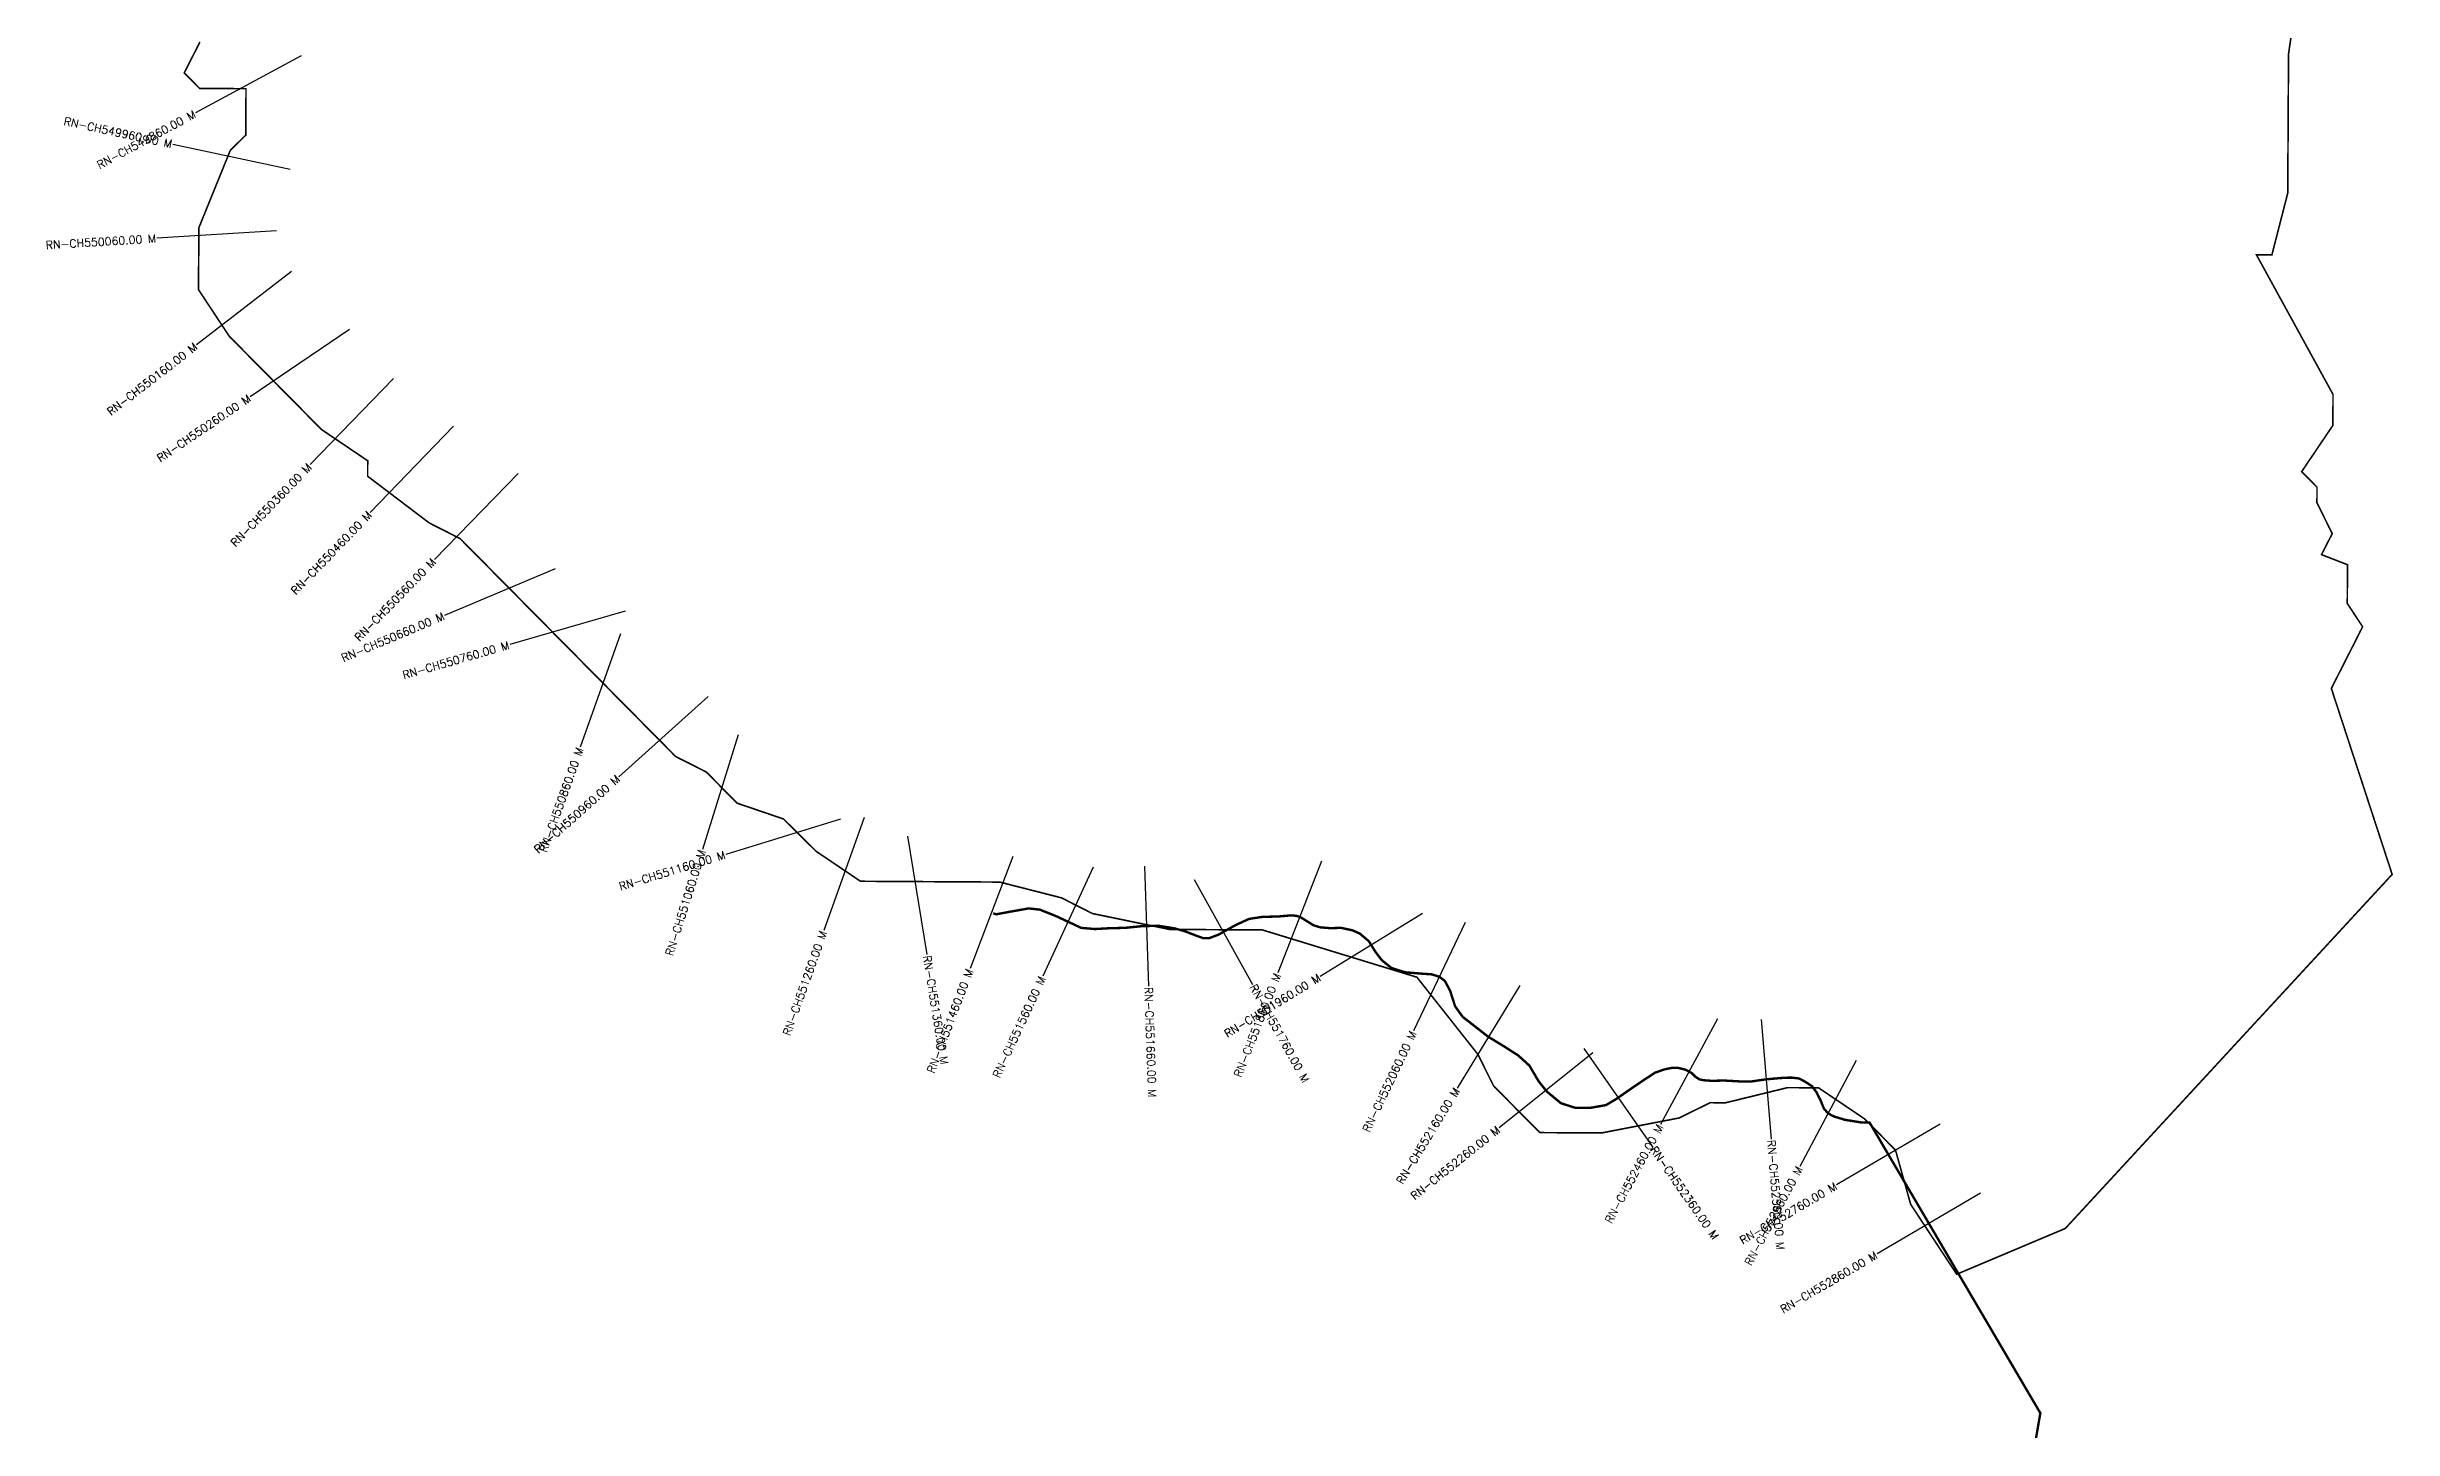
# Model space of a CAD drawing. Header units: metres. Extents: x 317826 to 321990, y 1856855 to 1863663.
# Drawn here: x 318184 to 321116, y 1858582 to 1860309 of the extents above; entities that cross this region are included whole.
import ezdxf
from ezdxf.enums import TextEntityAlignment as Align

# ---------------------------------------------------------------- set-up
doc = ezdxf.new("R2010")
doc.units = ezdxf.units.M
for name, color, linetype in [('CS', 134, 'Continuous'), ('CSMark', 6, 'Continuous'), ('NATURALLY PROTECTED', 3, 'Continuous')]:
    doc.layers.add(name, color=color, linetype=linetype)
doc.styles.get("Standard").update_dxf_attribs({"font": 'simplex.shx'})

msp = doc.modelspace()

# ---------------------------------------------------------------- linework, layer by layer
at = {"color": 6, "const_width": 2, "flags": 128}
msp.add_lwpolyline([(321005.5, 1860435.8), (320985.4, 1860300.5), (320984.4, 1860126.5), (320964.6, 1860049.3), (320945.3, 1860049.4), (321041, 1859874.9), (321040.8, 1859836.2), (321001.8, 1859778.4), (321021, 1859759), (321020.9, 1859739.7), (321040, 1859700.9), (321026.6, 1859674.7), (321059.1, 1859662.1), (321058.8, 1859613.7), (321078, 1859584.6), (321038.9, 1859507.5), (321114.9, 1859275.1), (320706.4, 1858832.6), (320570.7, 1858775.4), (320513.2, 1858862.7), (320494.2, 1858930.5), (320455.8, 1858969.4), (320398, 1859008.4), (320359.3, 1859008.6), (320281.9, 1858989.7), (320262.6, 1858989.8), (320223.8, 1858970.7), (320127, 1858952), (320049.7, 1858952.4), (319992, 1859010.7), (319972.3, 1859050.2), (319896.1, 1859146.6), (319703, 1859205.7), (319587, 1859206.3), (319490.5, 1859226.2), (319451.9, 1859245.8), (319374.7, 1859265.5), (319200.7, 1859266.5), (319145.4, 1859303.9), (319104.4, 1859344.4), (319046.5, 1859364.1), (319008.1, 1859403), (318969.6, 1859422.5), (318700.4, 1859694.7), (318661.8, 1859714.3), (318584.8, 1859772.7), (318584.9, 1859792), (318527.1, 1859831.1), (318411.8, 1859947.7), (318373.4, 1860005.9), (318373.9, 1860083.3), (318413.1, 1860179.8), (318432.5, 1860199), (318432.8, 1860257), (318374.8, 1860257.3), (318355.6, 1860276.8), (318375.2, 1860315.3)], dxfattribs=at)
at = {"layer": 'CS'}
for p, q in [((318501.7, 1860298.1), (318369.8, 1860226.7)), ((318488, 1860155.9), (318341.4, 1860187.4)), ((318471, 1860079.3), (318321.3, 1860070)), ((318489.5, 1860028.7), (318370.9, 1859936.9)), ((318562.2, 1859956.2), (318438, 1859872)), ((318617.3, 1859894.9), (318512.9, 1859787.2)), ((318692.3, 1859835.3), (318588.1, 1859727.4)), ((318772.8, 1859776), (318668.2, 1859668.5)), ((318819.1, 1859656.9), (318680.8, 1859598.7)), ((318906.5, 1859603.9), (318762.4, 1859562.3)), ((318900.9, 1859575.6), (318850.5, 1859434.3)), ((319010.4, 1859497.3), (318898.7, 1859397.2)), ((319048, 1859449.5), (319003.1, 1859306.4)), ((319175.7, 1859344), (319032.3, 1859300.1)), ((319205.3, 1859346.4), (319154.9, 1859205.1)), ((319259.6, 1859322.9), (319283.6, 1859174.8)), ((319391, 1859297.5), (319337.6, 1859157.4)), ((319491.6, 1859284), (319428.5, 1859147.9)), ((319555.6, 1859285.5), (319560.7, 1859135.5)), ((319776.9, 1859291.7), (319722.3, 1859151.9)), ((319617.7, 1859268.7), (319690.5, 1859137.6)), ((319902.9, 1859226.1), (319775.1, 1859147.6)), ((319956.4, 1859215), (319892, 1859079.5)), ((320024.6, 1859136.1), (319946.5, 1859008)), ((320271.8, 1859094.7), (320200.7, 1858962.6)), ((320326.2, 1859093.7), (320338.8, 1858944.3)), ((320115.9, 1859052), (319998.8, 1858958.3)), ((320104.7, 1859057.5), (320190.5, 1858934.5)), ((320445.1, 1859042.7), (320374.8, 1858910.2)), ((320549.9, 1858963.1), (320420.6, 1858887.1)), ((320600.6, 1858876.8), (320471.3, 1858800.8))]:
    msp.add_line(p, q, dxfattribs=at)
at = {"layer": 'NATURALLY PROTECTED', "const_width": 3, "flags": 128}
msp.add_lwpolyline([(319366.5, 1859226.6), (319370.1, 1859225.2), (319384.7, 1859227.9), (319410.9, 1859232.6), (319425.1, 1859231), (319445, 1859223), (319476.5, 1859208.3), (319493.5, 1859206.8), (319511.8, 1859207.8), (319531.3, 1859208.3), (319551.3, 1859210.3), (319572.7, 1859211), (319593.5, 1859207.6), (319606.4, 1859203.9), (319621.5, 1859198.1), (319629.1, 1859195.4), (319636.6, 1859195.4), (319648.1, 1859199.8), (319670, 1859212), (319686.4, 1859219.5), (319703, 1859222), (319723, 1859222.5), (319733, 1859223.4), (319739.1, 1859223.9), (319745.8, 1859223.3), (319751.1, 1859221.3), (319760.8, 1859215.3), (319766.7, 1859211.6), (319775.4, 1859208.9), (319788, 1859207.9), (319801.2, 1859208.3), (319815.3, 1859205.3), (319824.7, 1859201.2), (319836.1, 1859191.5), (319844.1, 1859178.6), (319852.2, 1859167.9), (319864.2, 1859158.2), (319881.3, 1859152.8), (319901.4, 1859151.1), (319914.5, 1859150.2), (319924.2, 1859147.2), (319931, 1859142), (319937.6, 1859129.7), (319943.8, 1859110.4), (319953.3, 1859097.1), (319985.1, 1859072.3), (320003.3, 1859061.2), (320022.6, 1859048.9), (320036.7, 1859036.1), (320048.4, 1859016.3), (320058.3, 1859003.9), (320076.1, 1858989.1), (320094.4, 1858983.3), (320112.6, 1858983.3), (320132.4, 1858986.8), (320145.4, 1858994.5), (320163, 1859006.8), (320180.7, 1859018.8), (320193.7, 1859027.3), (320205.1, 1859031.3), (320214.2, 1859033.2), (320222.9, 1859033.2), (320231.8, 1859031), (320239.7, 1859026.7), (320244.2, 1859022.2), (320249.2, 1859018.9), (320254.8, 1859017.8), (320264.7, 1859017.1), (320279.7, 1859017.5), (320301.3, 1859016.3), (320314.9, 1859016.4), (320331.5, 1859018.9), (320350.7, 1859020.6), (320357.4, 1859021), (320364.6, 1859021.1), (320373.4, 1859020.1), (320380.8, 1859016.3), (320389.8, 1859010.5), (320395.4, 1859003), (320400.5, 1858992.9), (320404.7, 1858982.5), (320409.9, 1858976.5), (320416.7, 1858972.8), (320430.9, 1858968.4), (320451.6, 1858965.1), (320461.8, 1858965), (320675.2, 1858601.9), (320663, 1858530.7)], dxfattribs=at)

# ---------------------------------------------------------------- texts
at = {"layer": 'CSMark'}
for s, rotation, p in [('RN-CH549960.00 M', 347.854, (318340.4, 1860187.7)), ('RN-CH549860.00 M', 28.4193, (318368.9, 1860226.3)), ('RN-CH550060.00 M', 3.5443, (318320.3, 1860070)), ('RN-CH550160.00 M', 37.7458, (318370.1, 1859936.3)), ('RN-CH550260.00 M', 34.1283, (318437.2, 1859871.4)), ('RN-CH550360.00 M', 45.8926, (318512.3, 1859786.4)), ('RN-CH550460.00 M', 46.0204, (318587.4, 1859726.6)), ('RN-CH550560.00 M', 45.7435, (318667.5, 1859667.8)), ('RN-CH550660.00 M', 22.8155, (318679.9, 1859598.4)), ('RN-CH550760.00 M', 16.0986, (318761.4, 1859562)), ('RN-CH550860.00 M', 70.3906, (318850.2, 1859433.4)), ('RN-CH550960.00 M', 41.8591, (318897.9, 1859396.5)), ('RN-CH551160.00 M', 17.0077, (319031.3, 1859299.9)), ('RN-CH551060.00 M', 72.5528, (319002.8, 1859305.5)), ('RN-CH551260.00 M', 70.3417, (319154.5, 1859204.2)), ('RN-CH551460.00 M', 69.1557, (319337.3, 1859156.4)), ('RN-CH551560.00 M', 65.1466, (319428.1, 1859147)), ('RN-CH551960.00 M', 31.5595, (319774.3, 1859147.1)), ('RN-CH551860.00 M', 68.6649, (319722, 1859151)), ('RN-CH552060.00 M', 64.5686, (319891.6, 1859078.6)), ('RN-CH552160.00 M', 58.6214, (319946, 1859007.2)), ('RN-CH552260.00 M', 38.6441, (319998, 1858957.7)), ('RN-CH552460.00 M', 61.7145, (320200.2, 1858961.7)), ('RN-CH552660.00 M', 62.0181, (320374.3, 1858909.3)), ('RN-CH552760.00 M', 30.439, (320419.7, 1858886.6)), ('RN-CH552860.00 M', 30.439, (320470.4, 1858800.3))]:
    msp.add_text(s, height=10, rotation=rotation, dxfattribs=at).set_placement(p, align=Align.MIDDLE_RIGHT)
for s, rotation, p in [('RN-CH551360.00 M', 279.2064, (319283.7, 1859173.9)), ('RN-CH551660.00 M', 271.951, (319560.7, 1859134.5)), ('RN-CH551760.00 M', 299.043, (319691, 1859136.7)), ('RN-CH552360.00 M', 304.9118, (320191.1, 1858933.7)), ('RN-CH552560.00 M', 274.8502, (320338.9, 1858943.3))]:
    msp.add_text(s, height=10, rotation=rotation, dxfattribs=at).set_placement(p, align=Align.MIDDLE_LEFT)

doc.saveas('drawing.dxf')
